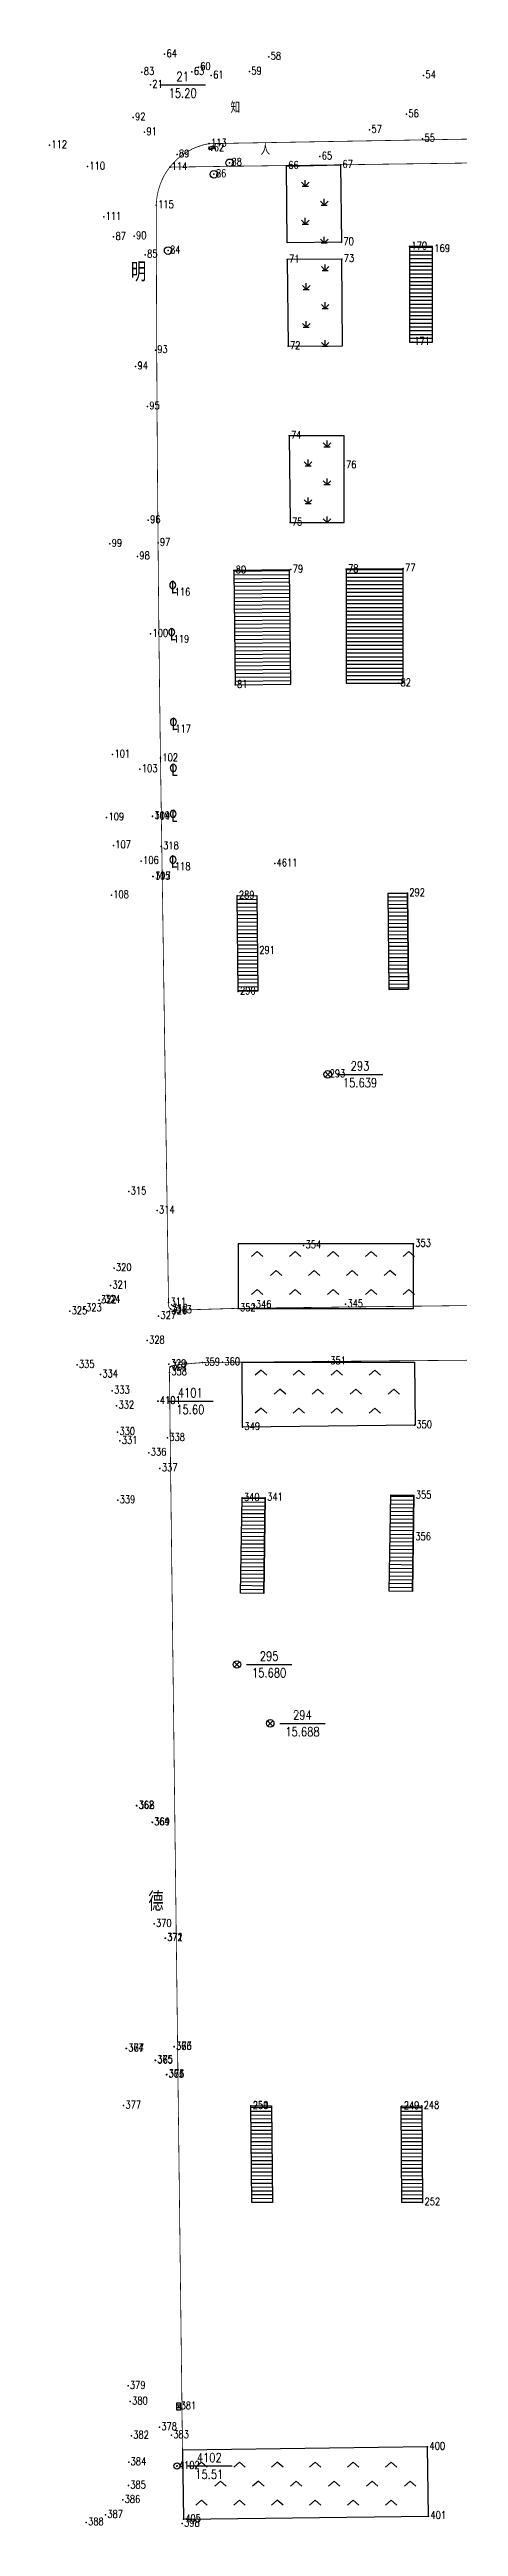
# Model space of a CAD drawing. Extents: x 1196 to 2163, y 619 to 1882.
# Drawn here: x 1693.8 to 1747.7, y 886.8 to 1213.5 of the extents above; entities that cross this region are included whole.
import ezdxf
from ezdxf.enums import TextEntityAlignment as Align

# ---------------------------------------------------------------- set-up
doc = ezdxf.new("R2010")
doc.units = 0
doc.header["$LTSCALE"] = 0.5
doc.header["$PDSIZE"] = 0.2
doc.layers.get('0').update_dxf_attribs({"linetype": 'CONTINUOUS'})
doc.layers.add('ASSIST', color=7, linetype='CONTINUOUS', plot=False)
for name, color, linetype in [('COMPONENT', 4, 'CONTINUOUS'), ('DLSS', 4, 'CONTINUOUS'), ('GXYZ', 2, 'CONTINUOUS'), ('JMD', 6, 'CONTINUOUS'), ('KZD', 1, 'CONTINUOUS'), ('ZBTZ', 3, 'CONTINUOUS'), ('ZDH', 1, 'CONTINUOUS')]:
    doc.layers.add(name, color=color, linetype=linetype)
doc.styles.add('HZ', font='rs.shx', dxfattribs={"width": 0.8, "bigfont": 'hztxt.shx'})
doc.linetypes.add('1161', pattern='A,0,[149,AAA.SHX,S=0.15,R=0,X=0,Y=0],-1.6', length=1.6)

# ---------------------------------------------------------------- blocks, each defined once
blk = doc.blocks.new('gc211')
for p, q in [((0, 0), (-1.5, -1.32)), ((1.5, -1.32), (0, 0))]:
    blk.add_line(p, q)
blk = doc.blocks.new('gc124')
for p, q in [((-1, 1), (0, 0)), ((-0.8, 0), (0.8, 0)), ((0, 0), (0, 1.6)), ((0, 0), (1, 1))]:
    blk.add_line(p, q)
blk = doc.blocks.new('gc143')
for p, q in [((0, 0), (0, 3)), ((1, 0), (0, 0))]:
    blk.add_line(p, q)
for centre, start, end in [((0.225, 2), 102.680383, 257.319617), ((-0.225, 2), 282.680383, 77.319617)]:
    blk.add_arc(centre, 1.025, start, end)
blk = doc.blocks.new('gcbj0612')
for p, q in [((-0.75, 0.26), (0.16, 0.53)), ((-0.57, -0.34), (0.34, -0.07))]:
    blk.add_line(p, q)
at = {"flags": 128}
for points in [[(-0.73, 0.26), (-0.77, 0.25), (-0.79, 0.23), (-0.81, 0.19), (-0.83, 0.15), (-0.84, 0.1), (-0.84, 0.05), (-0.84, -0.01), (-0.83, -0.07), (-0.81, -0.12), (-0.79, -0.18), (-0.77, -0.23), (-0.74, -0.27), (-0.7, -0.3), (-0.67, -0.33), (-0.63, -0.34), (-0.6, -0.34), (-0.57, -0.34), (-0.54, -0.32), (-0.51, -0.29), (-0.49, -0.25), (-0.48, -0.2), (-0.47, -0.15), (-0.47, -0.1), (-0.48, -0.04), (-0.49, 0.02), (-0.51, 0.07), (-0.54, 0.13), (-0.56, 0.17), (-0.6, 0.21), (-0.63, 0.24), (-0.67, 0.26), (-0.7, 0.27)], [(-0.71, 0.18), (-0.72, 0.17), (-0.75, 0.12), (-0.75, 0.04), (-0.74, -0.06), (-0.7, -0.15), (-0.66, -0.22), (-0.62, -0.25), (-0.6, -0.26), (-0.59, -0.24), (-0.57, -0.2), (-0.56, -0.12), (-0.58, -0.02), (-0.61, 0.08), (-0.66, 0.14), (-0.7, 0.17)]]:
    blk.add_lwpolyline(points, close=True, dxfattribs=at)
blk.add_lwpolyline([(0.3, -0.08), (0.33, -0.07), (0.36, -0.05), (0.38, -0.02), (0.4, 0.02), (0.41, 0.07), (0.42, 0.12), (0.41, 0.18), (0.41, 0.23), (0.39, 0.29), (0.37, 0.35), (0.35, 0.4), (0.32, 0.44), (0.28, 0.48), (0.25, 0.51), (0.21, 0.52), (0.18, 0.53), (0.15, 0.52)], dxfattribs=at)
at = {"extrusion": (0, 0, -1), "flags": 128}
blk.add_lwpolyline([(-0.4, 0.25), (-0.51, 0.28), (-0.61, 0.29), (-0.69, 0.27), (-0.77, 0.2), (-0.81, 0.09), (-0.82, -0.01), (-0.8, -0.06), (-0.76, -0.08), (-0.7, -0.09), (-0.64, -0.09), (-0.59, -0.07), (-0.57, -0.04), (-0.59, -0.01), (-0.63, 0.02), (-0.69, 0.03), (-0.75, 0.03), (-0.79, 0.02), (-0.84, -0.01), (-0.89, -0.1), (-0.91, -0.19), (-0.9, -0.29), (-0.87, -0.38)], dxfattribs=at)
blk.add_lwpolyline([(-0.09, -0.2), (-0.22, -0.54), (0.05, -0.54)], close=True)
blk = doc.blocks.new('gc188')
blk.add_circle((0, 0), 1)
blk = doc.blocks.new('gc041')
for p, q in [((-1, 0.5), (1, 0.5)), ((-1, -0.5), (-1, 0.5)), ((-0.33, 0.5), (-0.33, -0.5)), ((0.33, 0.5), (0.33, -0.5)), ((1, 0.5), (1, -0.5)), ((1, -0.5), (-1, -0.5))]:
    blk.add_line(p, q)
blk = doc.blocks.new('gc118')
for p, q in [((0.71, 0.71), (-0.71, -0.71)), ((-0.71, 0.71), (0.71, -0.71))]:
    blk.add_line(p, q)
blk.add_circle((0, 0), 1)
blk = doc.blocks.new('gc117')
blk.add_circle((0, 0), 0.8)
blk.add_point((0, 0))

msp = doc.modelspace()

# ---------------------------------------------------------------- linework, layer by layer
at = {"linetype": 'Continuous'}
for p, q in [((1719.22, 1022.44, 15.69), (1722.27, 1022.46, 15.68)), ((1738.8, 1022.78, 15.65), (1741.86, 1022.8, 15.64))]:
    msp.add_line(p, q, dxfattribs=at)
at = {"layer": 'ASSIST', "linetype": 'Continuous', "flags": 128}
for points in [[(1741.29, 1187.46), (1741.29, 1174.88), (1744.31, 1174.88), (1744.31, 1187.46)], [(1718.13, 1144.75), (1718.3, 1129.66), (1725.64, 1129.74), (1725.47, 1144.83)], [(1732.93, 1144.92), (1732.93, 1129.88), (1740.45, 1129.88), (1740.45, 1144.92)], [(1718.7, 1089.22), (1718.55, 1101.86), (1721.14, 1101.89), (1721.29, 1089.25)], [(1741.16, 1089.54), (1741.01, 1102.18), (1738.41, 1102.15), (1738.56, 1089.51)], [(1722.27, 1022.46), (1722.08, 1009.82), (1719.02, 1009.87), (1719.22, 1022.51)], [(1741.86, 1022.8), (1741.66, 1010.09), (1738.6, 1010.14), (1738.8, 1022.85)], [(1723.11, 942.28), (1723.22, 929.53), (1720.49, 929.51), (1720.38, 942.26)], [(1742.9, 942.27), (1743.01, 929.52), (1740.28, 929.5), (1740.17, 942.24)]]:
    msp.add_lwpolyline(points, close=True, dxfattribs=at)
at = {"layer": 'ASSIST', "linetype": 'Continuous', "elevation": 15.41, "flags": 128}
msp.add_lwpolyline([(1723.11, 942.28), (1723.22, 929.53), (1720.49, 929.51), (1720.38, 942.26)], close=True, dxfattribs=at)
at = {"layer": 'DLSS', "linetype": 'Continuous', "const_width": 0.1, "flags": 128}
for points in [[(1714.88, 1201.04), (1772.97, 1202.06)], [(1709.68, 1197.94), (1872, 1200.18)], [(1708.46, 1119.98), (1709.52, 1048.19)], [(1710.29, 1047.19), (1718.71, 1047.44), (1750.96, 1047.83)], [(1711.36, 896.87), (1709.64, 1038.98)], [(1716.64, 1040.32), (1751.22, 1040.62)]]:
    msp.add_lwpolyline(points, dxfattribs=at)
at = {"layer": 'DLSS', "linetype": 'Continuous', "flags": 128}
for points in [[(1714.88, 1201.04, 0.1, 0.1, 0.092666), (1711.99, 1199.98, 0.1, 0.1, 0.092666), (1709.68, 1197.94, 0.1, 0.1, 0.081088), (1708.39, 1195.57, 0.1, 0.1, 0.081088), (1707.91, 1192.92, 0.1, 0.1, 0)], [(1707.91, 1192.92, 0.1, 0.1, 0.000948), (1707.98, 1170.65, 0.1, 0.1, 0.000948), (1708.14, 1148.39, 0.1, 0.1, 0.000605), (1708.28, 1134.18, 0.1, 0.1, 0.000605), (1708.46, 1119.98, 0.1, 0.1, 0)], [(1709.64, 1038.98, 0.1, 0.1, -0.040063), (1709.68, 1039.62, 0.1, 0.1, -0.204918), (1709.75, 1039.73, 0.1, 0.1, -0.121762), (1710.26, 1039.92, 0.1, 0.1, -0.017314), (1714, 1040.28, 0.1, 0.1, -0.011109), (1715.3, 1040.33, 0.1, 0.1, -0.010846), (1716.64, 1040.32, 0.1, 0.1, 0)]]:
    msp.add_lwpolyline(points, format="xyseb", dxfattribs=at)
at = {"layer": 'DLSS', "linetype": 'Continuous', "const_width": 0.1, "flags": 128}
msp.add_lwpolyline([(1709.52, 1048.19, 0.145904), (1709.52, 1047.75, 0.145904), (1709.76, 1047.38, 0.092301), (1710, 1047.23, 0.092301), (1710.29, 1047.19)], format="xyb", dxfattribs=at)
at = {"layer": 'JMD', "linetype": 'Continuous'}
for p, q in [((1741.29, 1187.46), (1741.29, 1174.88)), ((1741.29, 1187.38), (1744.31, 1187.38)), ((1741.29, 1186.88), (1744.31, 1186.88)), ((1741.29, 1186.38), (1744.31, 1186.38)), ((1741.29, 1185.88), (1744.31, 1185.88)), ((1744.31, 1174.88), (1744.31, 1187.46)), ((1741.29, 1185.38), (1744.31, 1185.38)), ((1741.29, 1184.88), (1744.31, 1184.88)), ((1741.29, 1184.38), (1744.31, 1184.38)), ((1741.29, 1183.88), (1744.31, 1183.88)), ((1741.29, 1183.38), (1744.31, 1183.38)), ((1741.29, 1182.88), (1744.31, 1182.88)), ((1741.29, 1182.38), (1744.31, 1182.38)), ((1741.29, 1181.88), (1744.31, 1181.88)), ((1741.29, 1181.38), (1744.31, 1181.38)), ((1741.29, 1180.88), (1744.31, 1180.88)), ((1741.29, 1180.38), (1744.31, 1180.38)), ((1741.29, 1179.88), (1744.31, 1179.88)), ((1741.29, 1179.38), (1744.31, 1179.38)), ((1741.29, 1178.88), (1744.31, 1178.88)), ((1741.29, 1178.38), (1744.31, 1178.38)), ((1741.29, 1177.88), (1744.31, 1177.88)), ((1741.29, 1177.38), (1744.31, 1177.38)), ((1741.29, 1176.88), (1744.31, 1176.88)), ((1741.29, 1176.38), (1744.31, 1176.38)), ((1741.29, 1175.88), (1744.31, 1175.88)), ((1741.29, 1175.38), (1744.31, 1175.38)), ((1741.29, 1174.88), (1744.31, 1174.88)), ((1718.13, 1144.75), (1718.3, 1129.66)), ((1718.13, 1144.66), (1725.47, 1144.74)), ((1718.14, 1144.16), (1725.48, 1144.24)), ((1718.15, 1143.66), (1725.48, 1143.74)), ((1725.64, 1129.74), (1725.47, 1144.83)), ((1732.93, 1144.92), (1732.93, 1129.88)), ((1732.93, 1144.88), (1740.45, 1144.88)), ((1732.93, 1144.38), (1740.45, 1144.38)), ((1732.93, 1143.88), (1740.45, 1143.88)), ((1732.93, 1143.38), (1740.45, 1143.38)), ((1740.45, 1129.88), (1740.45, 1144.92)), ((1718.15, 1143.16), (1725.49, 1143.24)), ((1718.16, 1142.66), (1725.49, 1142.74)), ((1718.16, 1142.16), (1725.5, 1142.24)), ((1718.17, 1141.66), (1725.51, 1141.74)), ((1718.17, 1141.16), (1725.51, 1141.24)), ((1718.18, 1140.66), (1725.52, 1140.74)), ((1718.18, 1140.16), (1725.52, 1140.24)), ((1732.93, 1142.88), (1740.45, 1142.88)), ((1732.93, 1142.38), (1740.45, 1142.38)), ((1732.93, 1141.88), (1740.45, 1141.88)), ((1732.93, 1141.38), (1740.45, 1141.38)), ((1732.93, 1140.88), (1740.45, 1140.88)), ((1732.93, 1140.38), (1740.45, 1140.38)), ((1718.19, 1139.66), (1725.53, 1139.74)), ((1718.19, 1139.16), (1725.53, 1139.24)), ((1718.2, 1138.66), (1725.54, 1138.74)), ((1718.21, 1138.16), (1725.54, 1138.24)), ((1718.21, 1137.66), (1725.55, 1137.74)), ((1718.22, 1137.16), (1725.55, 1137.24)), ((1732.93, 1139.88), (1740.45, 1139.88)), ((1732.93, 1139.38), (1740.45, 1139.38)), ((1732.93, 1138.88), (1740.45, 1138.88)), ((1732.93, 1138.38), (1740.45, 1138.38)), ((1732.93, 1137.88), (1740.45, 1137.88)), ((1732.93, 1137.38), (1740.45, 1137.38)), ((1732.93, 1136.88), (1740.45, 1136.88)), ((1718.22, 1136.66), (1725.56, 1136.74)), ((1718.23, 1136.16), (1725.57, 1136.24)), ((1718.23, 1135.66), (1725.57, 1135.74)), ((1718.24, 1135.16), (1725.58, 1135.24)), ((1718.24, 1134.66), (1725.58, 1134.74)), ((1718.25, 1134.16), (1725.59, 1134.24)), ((1718.26, 1133.66), (1725.59, 1133.74)), ((1732.93, 1136.38), (1740.45, 1136.38)), ((1732.93, 1135.88), (1740.45, 1135.88)), ((1732.93, 1135.38), (1740.45, 1135.38)), ((1732.93, 1134.88), (1740.45, 1134.88)), ((1732.93, 1134.38), (1740.45, 1134.38)), ((1732.93, 1133.88), (1740.45, 1133.88)), ((1718.26, 1133.16), (1725.6, 1133.24)), ((1718.27, 1132.66), (1725.6, 1132.74)), ((1718.27, 1132.16), (1725.61, 1132.24)), ((1718.28, 1131.66), (1725.62, 1131.74)), ((1718.28, 1131.16), (1725.62, 1131.24)), ((1718.29, 1130.66), (1725.63, 1130.74)), ((1718.29, 1130.16), (1725.63, 1130.24)), ((1732.93, 1133.38), (1740.45, 1133.38)), ((1732.93, 1132.88), (1740.45, 1132.88)), ((1732.93, 1132.38), (1740.45, 1132.38)), ((1732.93, 1131.88), (1740.45, 1131.88)), ((1732.93, 1131.38), (1740.45, 1131.38)), ((1732.93, 1130.88), (1740.45, 1130.88)), ((1732.93, 1130.38), (1740.45, 1130.38)), ((1718.3, 1129.66), (1725.64, 1129.74)), ((1732.93, 1129.88), (1740.45, 1129.88)), ((1718.55, 1101.86), (1721.14, 1101.89)), ((1718.7, 1089.22), (1718.55, 1101.86)), ((1718.55, 1101.36), (1721.15, 1101.39)), ((1718.56, 1100.86), (1721.15, 1100.89)), ((1721.14, 1101.89), (1721.29, 1089.25)), ((1738.41, 1102.15, 15.65), (1741.01, 1102.18, 15.65)), ((1741.01, 1102.18), (1738.41, 1102.15)), ((1738.41, 1102.15), (1738.56, 1089.51)), ((1741.01, 1101.68), (1738.42, 1101.65)), ((1741.02, 1101.18), (1738.43, 1101.15)), ((1741.01, 1102.18, 15.65), (1741.16, 1089.54, 15.65)), ((1741.16, 1089.54), (1741.01, 1102.18)), ((1718.57, 1100.36), (1721.16, 1100.39)), ((1718.57, 1099.86), (1721.17, 1099.89)), ((1718.58, 1099.36), (1721.17, 1099.39)), ((1718.58, 1098.86), (1721.18, 1098.89)), ((1718.59, 1098.36), (1721.18, 1098.39)), ((1718.6, 1097.86), (1721.19, 1097.89)), ((1741.03, 1100.68), (1738.43, 1100.65)), ((1741.03, 1100.18), (1738.44, 1100.15)), ((1741.04, 1099.68), (1738.44, 1099.65)), ((1741.04, 1099.18), (1738.45, 1099.15)), ((1741.05, 1098.68), (1738.46, 1098.65)), ((1741.06, 1098.18), (1738.46, 1098.15)), ((1741.06, 1097.68), (1738.47, 1097.65)), ((1718.6, 1097.36), (1721.19, 1097.39)), ((1718.61, 1096.86), (1721.2, 1096.89)), ((1718.61, 1096.36), (1721.21, 1096.39)), ((1718.62, 1095.86), (1721.21, 1095.89)), ((1718.63, 1095.36), (1721.22, 1095.39)), ((1718.63, 1094.86), (1721.22, 1094.89)), ((1718.64, 1094.36), (1721.23, 1094.39)), ((1741.07, 1097.18), (1738.47, 1097.15)), ((1741.07, 1096.68), (1738.48, 1096.65)), ((1741.08, 1096.18), (1738.49, 1096.15)), ((1741.09, 1095.68), (1738.49, 1095.65)), ((1741.09, 1095.18), (1738.5, 1095.15)), ((1741.1, 1094.68), (1738.5, 1094.65)), ((1718.64, 1093.86), (1721.24, 1093.89)), ((1718.65, 1093.36), (1721.24, 1093.39)), ((1718.65, 1092.86), (1721.25, 1092.89)), ((1718.66, 1092.36), (1721.25, 1092.39)), ((1718.67, 1091.86), (1721.26, 1091.89)), ((1718.67, 1091.36), (1721.27, 1091.39)), ((1741.1, 1094.18), (1738.51, 1094.15)), ((1741.11, 1093.68), (1738.52, 1093.65)), ((1741.11, 1093.18), (1738.52, 1093.15)), ((1741.12, 1092.68), (1738.53, 1092.65)), ((1741.13, 1092.18), (1738.53, 1092.15)), ((1741.13, 1091.68), (1738.54, 1091.65)), ((1741.14, 1091.18), (1738.55, 1091.15)), ((1718.68, 1090.86), (1721.27, 1090.89)), ((1718.68, 1090.36), (1721.28, 1090.39)), ((1718.69, 1089.86), (1721.28, 1089.89)), ((1718.7, 1089.36), (1721.29, 1089.39)), ((1741.14, 1090.68), (1738.55, 1090.65)), ((1741.15, 1090.18), (1738.56, 1090.15)), ((1741.16, 1089.68), (1738.56, 1089.65)), ((1719.02, 1009.87), (1719.22, 1022.51)), ((1722.08, 1009.82, 15.68), (1722.27, 1022.46, 15.68)), ((1722.27, 1022.46), (1722.08, 1009.82)), ((1738.6, 1010.14), (1738.8, 1022.85)), ((1741.86, 1022.59), (1738.8, 1022.63)), ((1741.86, 1022.8), (1741.66, 1010.09)), ((1741.66, 1010.09, 15.64), (1741.86, 1022.73, 15.64)), ((1722.22, 1019.32), (1719.17, 1019.36)), ((1722.24, 1020.32), (1719.18, 1020.36)), ((1722.23, 1019.82), (1719.18, 1019.86)), ((1722.25, 1020.82), (1719.19, 1020.86)), ((1722.26, 1021.32), (1719.2, 1021.36)), ((1722.27, 1022.32), (1719.21, 1022.36)), ((1722.26, 1021.82), (1719.21, 1021.86)), ((1741.81, 1019.59), (1738.75, 1019.63)), ((1741.82, 1020.09), (1738.76, 1020.13)), ((1741.83, 1020.59), (1738.77, 1020.63)), ((1741.83, 1021.09), (1738.78, 1021.13)), ((1741.85, 1022.09), (1738.79, 1022.13)), ((1741.84, 1021.59), (1738.79, 1021.63)), ((1722.18, 1016.32), (1719.12, 1016.36)), ((1722.19, 1016.82), (1719.13, 1016.86)), ((1722.2, 1017.82), (1719.14, 1017.86)), ((1722.19, 1017.32), (1719.14, 1017.36)), ((1722.21, 1018.32), (1719.15, 1018.36)), ((1722.22, 1018.82), (1719.16, 1018.86)), ((1741.76, 1016.09), (1738.7, 1016.13)), ((1741.77, 1017.09), (1738.71, 1017.13)), ((1741.76, 1016.59), (1738.71, 1016.63)), ((1741.78, 1017.59), (1738.72, 1017.63)), ((1741.79, 1018.09), (1738.73, 1018.13)), ((1741.8, 1018.59), (1738.74, 1018.63)), ((1741.8, 1019.09), (1738.75, 1019.13)), ((1722.13, 1013.32), (1719.07, 1013.37)), ((1722.12, 1012.82), (1719.07, 1012.87)), ((1722.14, 1013.82), (1719.08, 1013.87)), ((1722.15, 1014.32), (1719.09, 1014.37)), ((1722.15, 1014.82), (1719.1, 1014.86)), ((1722.17, 1015.82), (1719.11, 1015.86)), ((1722.16, 1015.32), (1719.11, 1015.36)), ((1741.7, 1012.59), (1738.64, 1012.64)), ((1741.71, 1013.09), (1738.65, 1013.14)), ((1741.72, 1013.59), (1738.66, 1013.64)), ((1741.72, 1014.09), (1738.67, 1014.14)), ((1741.74, 1015.09), (1738.68, 1015.13)), ((1741.73, 1014.59), (1738.68, 1014.64)), ((1741.75, 1015.59), (1738.69, 1015.63)), ((1722.08, 1009.82), (1719.02, 1009.87)), ((1722.09, 1010.82), (1719.03, 1010.87)), ((1722.08, 1010.32), (1719.03, 1010.37)), ((1722.1, 1011.32), (1719.04, 1011.37)), ((1722.11, 1011.82), (1719.05, 1011.87)), ((1722.11, 1012.32), (1719.06, 1012.37)), ((1741.66, 1010.09), (1738.6, 1010.14)), ((1741.67, 1010.59), (1738.61, 1010.64)), ((1741.68, 1011.09), (1738.62, 1011.14)), ((1741.69, 1011.59), (1738.63, 1011.64)), ((1741.69, 1012.09), (1738.64, 1012.14)), ((1720.49, 929.51), (1720.38, 942.26)), ((1723.11, 942.03), (1720.38, 942.01)), ((1723.12, 941.53), (1720.38, 941.51)), ((1723.12, 941.03), (1720.39, 941.01)), ((1723.11, 942.28), (1723.22, 929.53)), ((1740.28, 929.5), (1740.17, 942.24)), ((1742.9, 942.02), (1740.17, 942)), ((1742.91, 941.52), (1740.17, 941.5)), ((1742.91, 941.02), (1740.18, 941)), ((1742.9, 942.27), (1743.01, 929.52)), ((1723.13, 940.53), (1720.39, 940.51)), ((1723.13, 940.03), (1720.4, 940.01)), ((1723.14, 939.53), (1720.4, 939.51)), ((1723.14, 939.03), (1720.41, 939.01)), ((1723.14, 938.53), (1720.41, 938.51)), ((1723.15, 938.03), (1720.41, 938.01)), ((1723.15, 937.53), (1720.42, 937.51)), ((1742.92, 940.52), (1740.18, 940.5)), ((1742.92, 940.02), (1740.19, 940)), ((1742.93, 939.52), (1740.19, 939.5)), ((1742.93, 939.02), (1740.2, 939)), ((1742.93, 938.52), (1740.2, 938.5)), ((1742.94, 938.02), (1740.2, 938)), ((1742.94, 937.52), (1740.21, 937.5)), ((1723.16, 937.03), (1720.42, 937.01)), ((1723.16, 936.53), (1720.43, 936.51)), ((1723.17, 936.03), (1720.43, 936.01)), ((1723.17, 935.53), (1720.44, 935.51)), ((1723.17, 935.03), (1720.44, 935.01)), ((1723.18, 934.53), (1720.44, 934.51)), ((1742.95, 937.02), (1740.21, 937)), ((1742.95, 936.52), (1740.22, 936.5)), ((1742.96, 936.02), (1740.22, 936)), ((1742.96, 935.52), (1740.23, 935.5)), ((1742.96, 935.02), (1740.23, 935)), ((1742.97, 934.52), (1740.23, 934.5)), ((1723.18, 934.03), (1720.45, 934.01)), ((1723.19, 933.53), (1720.45, 933.51)), ((1723.19, 933.03), (1720.46, 933.01)), ((1723.2, 932.53), (1720.46, 932.51)), ((1723.2, 932.03), (1720.47, 932.01)), ((1723.2, 931.53), (1720.47, 931.51)), ((1723.21, 931.03), (1720.47, 931.01)), ((1742.97, 934.02), (1740.24, 934)), ((1742.98, 933.52), (1740.24, 933.5)), ((1742.98, 933.02), (1740.25, 933)), ((1742.99, 932.52), (1740.25, 932.5)), ((1742.99, 932.02), (1740.26, 932)), ((1742.99, 931.52), (1740.26, 931.5)), ((1743, 931.02), (1740.26, 931)), ((1723.21, 930.53), (1720.48, 930.51)), ((1723.22, 930.03), (1720.48, 930.01)), ((1723.22, 929.53), (1720.49, 929.51)), ((1743, 930.52), (1740.27, 930.5)), ((1743.01, 930.02), (1740.27, 930)), ((1743.01, 929.52), (1740.28, 929.5))]:
    msp.add_line(p, q, dxfattribs=at)
at = {"layer": 'KZD', "linetype": 'Continuous'}
for p, q in [((1708.38, 1208.8), (1714.38, 1208.8)), ((1731.76, 1078.29), (1737.76, 1078.29)), ((1709.39, 1035.2), (1715.39, 1035.2)), ((1719.78, 1000.47), (1725.78, 1000.47)), ((1724.17, 992.7), (1730.17, 992.7)), ((1711.89, 894.77), (1717.89, 894.77))]:
    msp.add_line(p, q, dxfattribs=at)
at = {"layer": 'ZBTZ', "linetype": '1161', "flags": 128}
for points, elevation in [([(1725.05, 1198.09), (1732.19, 1198.23), (1732.32, 1188.03), (1725.17, 1187.94)], 15.67), ([(1732.36, 1185.81), (1725.17, 1185.74), (1725.28, 1174.32), (1732.47, 1174.39)], 16.32), ([(1725.41, 1162.52), (1725.54, 1151.07), (1732.66, 1151.07), (1732.66, 1162.52)], 16.26)]:
    msp.add_lwpolyline(points, close=True, dxfattribs=dict(at, elevation=elevation))
at = {"layer": 'ZBTZ', "linetype": 'Continuous', "flags": 128}
for points, elevation in [([(1741.8, 1055.94), (1718.71, 1055.94), (1718.71, 1047.44), (1741.8, 1047.44), (1741.8, 1055.94)], 15.97), ([(1741.94, 1032.03), (1719.28, 1031.77), (1719.21, 1040.35), (1741.94, 1040.35), (1742.04, 1032.03)], 15.59), ([(1711.48, 887.76), (1743.79, 888.17), (1743.67, 897.3), (1711.36, 896.87)], 15.56)]:
    msp.add_lwpolyline(points, close=True, dxfattribs=dict(at, elevation=elevation))
at = {"layer": 'ZDH', "linetype": 'Continuous'}
for p in [(1709.01, 1212.83, 15.03), (1722.73, 1212.49, 15.59), (1706.01, 1210.48, 15.13), (1707.13, 1208.8, 15.2), (1707.13, 1208.8, 15.2), (1707.13, 1208.8, 15.2), (1712.61, 1210.5, 15.23), (1713.45, 1211.13, 15.36), (1715.16, 1210.02, 15.34), (1720.18, 1210.54, 15.53), (1743.13, 1210.04, 15.73), (1704.86, 1204.5, 15.28), (1706.36, 1202.55, 15.31), (1736.01, 1202.86, 15.69), (1740.89, 1204.91, 15.78), (1693.84, 1200.83, 14.95), (1710.64, 1199.61, 15.29), (1714.88, 1201.04, 15.34), (1715.23, 1200.43, 15.48), (1729.47, 1199.34, 15.7), (1743.01, 1201.69, 15.74), (1698.85, 1198.01, 15.16), (1709.68, 1197.94, 15.3), (1715.51, 1197, 15.52), (1717.57, 1198.51, 15.55), (1725.05, 1198.09, 15.67), (1732.19, 1198.23, 15.74), (1707.91, 1192.92, 15.36), (1700.98, 1191.38, 15.34), (1702.29, 1188.74, 15.39), (1704.99, 1188.83, 15.41), (1706.45, 1186.39, 15.43), (1709.47, 1186.94, 15.46), (1732.32, 1188.03, 16.32), (1732.36, 1185.81, 16.32), (1741.29, 1187.46, 15.62), (1741.29, 1187.46, 15.62), (1741.29, 1187.46, 15.62), (1744.31, 1187.13, 16.08), (1744.31, 1187.13, 16.08), (1744.31, 1187.13, 16.08), (1725.17, 1185.74, 16.29), (1707.79, 1173.81, 15.44), (1725.28, 1174.32, 16.29), (1741.67, 1174.88, 15.62), (1741.67, 1174.88, 15.62), (1741.67, 1174.88, 15.62), (1705.18, 1171.66, 15.47), (1706.74, 1166.39, 15.47), (1725.41, 1162.52, 16.26), (1732.66, 1158.6, 16.34), (1706.85, 1151.38, 15.48), (1725.54, 1151.07, 16.29), (1701.78, 1148.26, 15.46), (1705.43, 1146.6, 15.48), (1708.14, 1148.39, 15.45), (1718.13, 1144.75, 16.37), (1725.64, 1144.86, 16.4), (1732.93, 1144.92, 16.37), (1740.45, 1145.02, 16.4), (1710.08, 1141.82, 15.63), (1707.16, 1136.38, 15.49), (1709.94, 1135.61, 15.63), (1718.3, 1129.66, 21.13), (1739.85, 1129.88, 19.84), (1710.16, 1123.77, 15.81), (1702.15, 1120.48, 15.47), (1705.76, 1118.54, 15.52), (1708.46, 1119.98, 15.48), (1701.36, 1112.17, 16.01), (1707.4, 1112.35, 15.55), (1707.41, 1112.3, 15.54), (1702.26, 1108.5, 15.52), (1708.57, 1108.36, 15.53), (1705.92, 1106.43, 15.57), (1705.93, 1106.42, 15.57), (1707.46, 1104.38, 15.56), (1707.51, 1104.39, 15.58), (1710.11, 1105.6, 15.79), (1723.51, 1106.1, 15.65), (1723.51, 1106.1, 15.65), (1701.99, 1101.92, 15.54), (1718.55, 1101.86, 15.66), (1741.01, 1102.18, 15.65), (1721.23, 1094.59, 18.35), (1718.7, 1089.22, 21.05), (1730.51, 1078.29, 15.64), (1704.28, 1062.84, 15.57), (1708.01, 1060.34, 15.58), (1727.33, 1055.74, 15.61), (1741.8, 1055.94, 15.97), (1702.34, 1052.74, 15.58), (1701.87, 1050.43, 15.52), (1696.5, 1047.05, 15.39), (1698.41, 1047.45, 15.43), (1700.36, 1048.5, 15.47), (1700.88, 1048.56, 15.49), (1708.21, 1046.42, 15.62), (1709.52, 1048.19, 15.55), (1709.66, 1047.07, 15.58), (1709.76, 1047.38, 15.55), (1710.29, 1047.19, 15.57), (1718.71, 1047.44, 15.67), (1720.77, 1047.87, 16.22), (1732.85, 1047.97, 15.82), (1706.71, 1043.18, 15.62), (1697.46, 1039.98, 15.43), (1709.56, 1040.08, 15.57), (1709.64, 1038.98, 15.53), (1709.75, 1039.73, 15.53), (1714, 1040.28, 15.61), (1716.64, 1040.32, 15.63), (1730.6, 1040.44, 15.62), (1700.55, 1038.72, 15.47), (1702.1, 1036.58, 15.52), (1702.68, 1034.6, 15.57), (1708.13, 1035.21, 15.6), (1708.14, 1035.2, 15.6), (1702.8, 1031.13, 15.58), (1703.12, 1029.95, 15.58), (1709.38, 1030.35, 15.57), (1719.28, 1031.77, 15.63), (1741.94, 1032.03, 15.59), (1706.93, 1028.39, 15.62), (1708.39, 1026.33, 15.58), (1719.22, 1022.44, 15.69), (1722.27, 1022.46, 15.68), (1741.86, 1022.73, 15.64), (1702.83, 1022.12, 15.58), (1741.8, 1017.24, 18.2), (1705.31, 981.86, 15.58), (1705.36, 981.82, 15.56), (1707.36, 979.66, 15.56), (1707.4, 979.64, 15.54), (1707.62, 966.27, 15.54), (1709.07, 964.4, 15.52), (1709.11, 964.39, 15.52), (1703.94, 949.82, 15.47), (1703.97, 949.81, 15.47), (1707.77, 948.3, 15.54), (1707.8, 948.25, 15.55), (1710.26, 950.03, 15.49), (1710.27, 950.07, 15.49), (1709.26, 946.38, 15.5), (1709.26, 946.37, 15.5), (1709.3, 946.41, 15.49), (1703.6, 942.3, 15.47), (1720.38, 942.26, 15.41), (1720.38, 942.26, 15.41), (1720.38, 942.26, 15.41), (1720.38, 942.22, 15.41), (1720.38, 942.22, 15.41), (1720.38, 942.22, 15.41), (1740.28, 942.21, 15.43), (1740.28, 942.21, 15.43), (1740.28, 942.21, 15.43), (1742.9, 942.27, 15.12), (1742.9, 942.27, 15.12), (1742.9, 942.27, 15.12), (1743.01, 929.52, 14.92), (1743.01, 929.52, 14.92), (1743.01, 929.52, 14.92), (1704.18, 905.33, 15.45), (1704.47, 903.27, 15.46), (1710.86, 902.62, 15.46), (1704.62, 898.76, 15.47), (1708.32, 899.87, 15.49), (1709.9, 898.82, 15.5), (1704.27, 895.27, 15.46), (1743.67, 897.3, 15.74), (1704.23, 892.18, 15.5), (1710.63, 894.76, 15.51), (1710.64, 894.77, 15.51), (1703.49, 890.3, 15.5), (1698.67, 887.32, 15.47), (1701.21, 888.32, 15.47), (1711.33, 887.17, 15.5), (1711.48, 887.76, 15.56), (1743.79, 888.17, 15.64)]:
    msp.add_point(p, dxfattribs=at)

# ---------------------------------------------------------------- block references
at = {"layer": 'COMPONENT', "linetype": 'Continuous', "xscale": 0.5, "yscale": 0.5}
msp.add_blockref('gcbj0612', (1715.23, 1200.43, 15.48), dxfattribs=at)
at = {"layer": 'GXYZ', "linetype": 'Continuous', "xscale": 0.5, "yscale": 0.5}
for p in [(1717.57, 1198.51, 15.55), (1715.51, 1197, 15.52), (1709.47, 1186.94, 15.46)]:
    msp.add_blockref('gc188', p, dxfattribs=at)
at = {"layer": 'GXYZ', "linetype": 'Continuous', "xscale": 0.5, "yscale": 0.5, "zscale": 0.5, "rotation": 270}
msp.add_blockref('gc041', (1710.86, 902.62, 15.46), dxfattribs=at)
at = {"layer": 'KZD', "linetype": 'Continuous', "xscale": 0.5, "yscale": 0.5}
for name, p in [('gc118', (1730.51, 1078.29, 15.64)), ('gc118', (1718.53, 1000.47, 15.68)), ('gc118', (1722.92, 992.7, 15.69)), ('gc117', (1710.64, 894.77, 15.51))]:
    msp.add_blockref(name, p, dxfattribs=at)
at = {"layer": 'ZBTZ', "linetype": 'Continuous', "xscale": 0.5, "yscale": 0.5}
for name, p in [('gc124', (1727.55, 1195.44)), ('gc124', (1730.05, 1192.94)), ('gc124', (1727.55, 1190.44)), ('gc124', (1730.05, 1187.94)), ('gc124', (1727.67, 1181.82)), ('gc124', (1730.17, 1184.32)), ('gc124', (1730.17, 1179.32)), ('gc124', (1727.67, 1176.82)), ('gc124', (1730.17, 1174.32)), ('gc124', (1730.41, 1161.07)), ('gc124', (1727.91, 1158.57)), ('gc124', (1730.41, 1156.07)), ('gc124', (1727.91, 1153.57)), ('gc124', (1730.41, 1151.07)), ('gc143', (1710.08, 1141.82, 15.63)), ('gc143', (1709.94, 1135.61, 15.63)), ('gc143', (1710.16, 1123.77, 15.81)), ('gc143', (1710.15, 1117.71, 15.81)), ('gc143', (1710.13, 1111.66, 15.81)), ('gc143', (1710.11, 1105.6, 15.79)), ('gc211', (1721.21, 1054.94)), ('gc211', (1723.71, 1052.44)), ('gc211', (1726.21, 1054.94)), ('gc211', (1728.71, 1052.44)), ('gc211', (1731.21, 1054.94)), ('gc211', (1733.71, 1052.44)), ('gc211', (1736.21, 1054.94)), ('gc211', (1738.71, 1052.44)), ('gc211', (1741.21, 1054.94)), ('gc211', (1721.21, 1049.94)), ('gc211', (1726.21, 1049.94)), ('gc211', (1731.21, 1049.94)), ('gc211', (1736.21, 1049.94)), ('gc211', (1741.21, 1049.94)), ('gc211', (1721.71, 1039.27)), ('gc211', (1726.71, 1039.27)), ('gc211', (1731.71, 1039.27)), ('gc211', (1736.71, 1039.27)), ('gc211', (1724.21, 1036.77)), ('gc211', (1729.21, 1036.77)), ('gc211', (1734.21, 1036.77)), ('gc211', (1739.21, 1036.77)), ('gc211', (1721.71, 1034.27)), ('gc211', (1726.71, 1034.27)), ('gc211', (1731.71, 1034.27)), ('gc211', (1736.71, 1034.27)), ('gc211', (1713.86, 895.26)), ('gc211', (1718.86, 895.26)), ('gc211', (1723.86, 895.26)), ('gc211', (1728.86, 895.26)), ('gc211', (1733.86, 895.26)), ('gc211', (1738.86, 895.26)), ('gc211', (1716.36, 892.76)), ('gc211', (1721.36, 892.76)), ('gc211', (1726.36, 892.76)), ('gc211', (1731.36, 892.76)), ('gc211', (1736.36, 892.76)), ('gc211', (1741.36, 892.76)), ('gc211', (1713.86, 890.26)), ('gc211', (1718.86, 890.26)), ('gc211', (1723.86, 890.26)), ('gc211', (1728.86, 890.26)), ('gc211', (1733.86, 890.26)), ('gc211', (1738.86, 890.26))]:
    msp.add_blockref(name, p, dxfattribs=at)

# ---------------------------------------------------------------- texts
at = {"layer": 'DLSS', "linetype": 'Continuous', "style": 'HZ', "width": 0.8}
for s, height, p in [('知', 1.5, (1717.69, 1205.07)), ('人', 1.5, (1721.65, 1199.55)), ('明', 2.5, (1704.56, 1182.87)), ('德', 2.5, (1706.87, 967.96))]:
    msp.add_text(s, height=height, dxfattribs=at).set_placement(p)
at = {"layer": 'KZD', "linetype": 'Continuous', "style": 'HZ', "width": 0.8}
for s, p in [('21', (1711.38, 1209.9)), ('15.20', (1711.38, 1207.7)), ('293', (1734.76, 1079.39)), ('15.639', (1734.76, 1077.19)), ('4101', (1712.39, 1036.3)), ('15.60', (1712.39, 1034.1)), ('15.680', (1722.78, 999.37)), ('295', (1722.78, 1001.57)), ('294', (1727.17, 993.8)), ('15.688', (1727.17, 991.6)), ('4102', (1714.89, 895.87)), ('15.51', (1714.89, 893.67))]:
    msp.add_text(s, height=1.2, dxfattribs=at).set_placement(p, align=Align.MIDDLE)
at = {"layer": 'ZDH', "linetype": 'Continuous', "style": 'HZ', "width": 0.8}
for s, p in [('64', (1709.26, 1212.45, 15.03)), ('58', (1722.98, 1212.12, 15.59)), ('83', (1706.26, 1210.11, 15.13)), ('21', (1707.38, 1208.42, 15.2)), ('21', (1707.38, 1208.42, 15.2)), ('21', (1707.38, 1208.42, 15.2)), ('63', (1712.86, 1210.12, 15.23)), ('60', (1713.7, 1210.76, 15.36)), ('61', (1715.41, 1209.64, 15.34)), ('59', (1720.43, 1210.16, 15.53)), ('54', (1743.38, 1209.67, 15.73)), ('56', (1741.14, 1204.54, 15.78)), ('92', (1705.11, 1204.12, 15.28)), ('91', (1706.61, 1202.17, 15.31)), ('57', (1736.26, 1202.48, 15.69)), ('55', (1743.26, 1201.32, 15.74)), ('112', (1694.09, 1200.45, 14.95)), ('89', (1710.89, 1199.24, 15.29)), ('113', (1715.12, 1200.67, 15.34)), ('62', (1715.48, 1200.06, 15.48)), ('88', (1717.82, 1198.14, 15.55)), ('65', (1729.72, 1198.96, 15.7)), ('67', (1732.44, 1197.85, 15.74)), ('110', (1699.1, 1197.63, 15.16)), ('114', (1709.93, 1197.57, 15.3)), ('86', (1715.76, 1196.62, 15.52)), ('66', (1725.3, 1197.72, 15.67)), ('115', (1708.16, 1192.54, 15.36)), ('111', (1701.23, 1191, 15.34)), ('87', (1702.54, 1188.36, 15.39)), ('90', (1705.24, 1188.46, 15.41)), ('85', (1706.7, 1186.02, 15.43)), ('84', (1709.72, 1186.56, 15.46)), ('71', (1725.42, 1185.36, 16.29)), ('70', (1732.57, 1187.66, 16.32)), ('73', (1732.61, 1185.44, 16.32)), ('170', (1741.54, 1187.09, 15.62)), ('170', (1741.54, 1187.09, 15.62)), ('170', (1741.54, 1187.09, 15.62)), ('169', (1744.56, 1186.76, 16.08)), ('169', (1744.56, 1186.76, 16.08)), ('169', (1744.56, 1186.76, 16.08)), ('93', (1708.04, 1173.43, 15.44)), ('72', (1725.53, 1173.95, 16.29)), ('171', (1741.92, 1174.51, 15.62)), ('171', (1741.92, 1174.51, 15.62)), ('171', (1741.92, 1174.51, 15.62)), ('94', (1705.43, 1171.29, 15.47)), ('95', (1706.99, 1166.01, 15.47)), ('74', (1725.66, 1162.14, 16.26)), ('76', (1732.91, 1158.22, 16.34)), ('96', (1707.1, 1151.01, 15.48)), ('75', (1725.79, 1150.69, 16.29)), ('99', (1702.03, 1147.89, 15.46)), ('98', (1705.68, 1146.23, 15.48)), ('97', (1708.39, 1148.01, 15.45)), ('80', (1718.38, 1144.38, 16.37)), ('79', (1725.89, 1144.48, 16.4)), ('78', (1733.18, 1144.54, 16.37)), ('77', (1740.7, 1144.64, 16.4)), ('116', (1710.33, 1141.44, 15.63)), ('100', (1707.41, 1136.01, 15.49)), ('119', (1710.19, 1135.23, 15.63)), ('81', (1718.55, 1129.28, 21.13)), ('82', (1740.1, 1129.5, 19.84)), ('117', (1710.41, 1123.39, 15.81)), ('101', (1702.4, 1120.1, 15.47)), ('102', (1708.71, 1119.6, 15.48)), ('103', (1706.01, 1118.16, 15.52)), ('109', (1701.61, 1111.8, 16.01)), ('319', (1707.65, 1111.98, 15.55)), ('104', (1707.66, 1111.92, 15.54)), ('107', (1702.51, 1108.13, 15.52)), ('318', (1708.82, 1107.98, 15.53)), ('106', (1706.17, 1106.06, 15.57)), ('317', (1707.76, 1104.01, 15.58)), ('105', (1707.71, 1104, 15.56)), ('118', (1710.36, 1105.23, 15.79)), ('4611', (1723.76, 1105.73, 15.65)), ('4611', (1723.76, 1105.73, 15.65)), ('108', (1702.24, 1101.55, 15.54)), ('289', (1718.8, 1101.48, 15.66)), ('292', (1741.26, 1101.81, 15.65)), ('291', (1721.48, 1094.21, 18.35)), ('290', (1718.95, 1088.84, 21.05)), ('293', (1730.76, 1077.92, 15.64)), ('315', (1704.53, 1062.47, 15.57)), ('314', (1708.26, 1059.96, 15.58)), ('354', (1727.58, 1055.37, 15.61)), ('353', (1742.05, 1055.57, 15.97)), ('320', (1702.59, 1052.37, 15.58)), ('322', (1700.61, 1048.13, 15.47)), ('324', (1701.13, 1048.18, 15.49)), ('321', (1702.12, 1050.06, 15.52)), ('311', (1709.77, 1047.82, 15.55)), ('345', (1733.1, 1047.6, 15.82)), ('325', (1696.75, 1046.67, 15.39)), ('323', (1698.66, 1047.07, 15.43)), ('327', (1708.46, 1046.04, 15.62)), ('326', (1709.91, 1046.69, 15.58)), ('312', (1710.01, 1047, 15.55)), ('313', (1710.54, 1046.81, 15.57)), ('352', (1718.96, 1047.06, 15.67)), ('346', (1721.02, 1047.49, 16.22)), ('328', (1706.96, 1042.8, 15.62)), ('335', (1697.71, 1039.6, 15.43)), ('334', (1700.8, 1038.34, 15.47)), ('329', (1709.81, 1039.7, 15.57)), ('358', (1709.89, 1038.61, 15.53)), ('357', (1710, 1039.35, 15.53)), ('359', (1714.25, 1039.91, 15.61)), ('360', (1716.89, 1039.95, 15.63)), ('351', (1730.85, 1040.07, 15.62)), ('333', (1702.35, 1036.21, 15.52)), ('4101', (1708.38, 1034.84, 15.6)), ('4101', (1708.39, 1034.83, 15.6)), ('332', (1702.93, 1034.23, 15.57)), ('349', (1719.53, 1031.4, 15.63)), ('350', (1742.19, 1031.65, 15.59)), ('330', (1703.05, 1030.75, 15.58)), ('331', (1703.37, 1029.58, 15.58)), ('336', (1707.18, 1028.02, 15.62)), ('338', (1709.63, 1029.97, 15.57)), ('337', (1708.64, 1025.96, 15.58)), ('339', (1703.08, 1021.74, 15.58)), ('340', (1719.47, 1022.06, 15.69)), ('341', (1722.52, 1022.09, 15.68)), ('355', (1742.11, 1022.36, 15.64)), ('356', (1742.05, 1016.87, 18.2)), ('362', (1705.56, 981.48, 15.58)), ('368', (1705.61, 981.44, 15.56)), ('364', (1707.61, 979.28, 15.56)), ('369', (1707.65, 979.26, 15.54)), ('370', (1707.87, 965.89, 15.54)), ('372', (1709.32, 964.02, 15.52)), ('371', (1709.36, 964.01, 15.52)), ('373', (1710.52, 949.69, 15.49)), ('366', (1710.51, 949.66, 15.49)), ('374', (1704.19, 949.45, 15.47)), ('367', (1704.22, 949.43, 15.47)), ('375', (1708.02, 947.92, 15.54)), ('365', (1708.05, 947.87, 15.55)), ('363', (1709.51, 946.01, 15.5)), ('361', (1709.51, 945.99, 15.5)), ('376', (1709.55, 946.04, 15.49)), ('377', (1703.85, 941.92, 15.47)), ('251', (1720.63, 941.88, 15.41)), ('251', (1720.63, 941.88, 15.41)), ('251', (1720.63, 941.88, 15.41)), ('250', (1720.63, 941.85, 15.41)), ('250', (1720.63, 941.85, 15.41)), ('250', (1720.63, 941.85, 15.41)), ('249', (1740.53, 941.84, 15.43)), ('249', (1740.53, 941.84, 15.43)), ('249', (1740.53, 941.84, 15.43)), ('248', (1743.15, 941.89, 15.12)), ('248', (1743.15, 941.89, 15.12)), ('248', (1743.15, 941.89, 15.12)), ('252', (1743.26, 929.15, 14.92)), ('252', (1743.26, 929.15, 14.92)), ('252', (1743.26, 929.15, 14.92)), ('379', (1704.43, 904.95, 15.45)), ('380', (1704.72, 902.89, 15.46)), ('381', (1711.11, 902.25, 15.46)), ('382', (1704.87, 898.39, 15.47)), ('378', (1708.57, 899.49, 15.49)), ('383', (1710.15, 898.44, 15.5)), ('384', (1704.52, 894.89, 15.46)), ('4102', (1710.88, 894.39, 15.51)), ('4102', (1710.89, 894.39, 15.51)), ('400', (1743.92, 896.92, 15.74)), ('385', (1704.48, 891.8, 15.5)), ('387', (1701.46, 887.94, 15.47)), ('386', (1703.74, 889.92, 15.5)), ('401', (1744.04, 887.8, 15.64)), ('388', (1698.92, 886.95, 15.47)), ('398', (1711.58, 886.79, 15.5)), ('405', (1711.73, 887.38, 15.56))]:
    msp.add_text(s, height=1, dxfattribs=at).set_placement(p)

doc.saveas('drawing.dxf')
